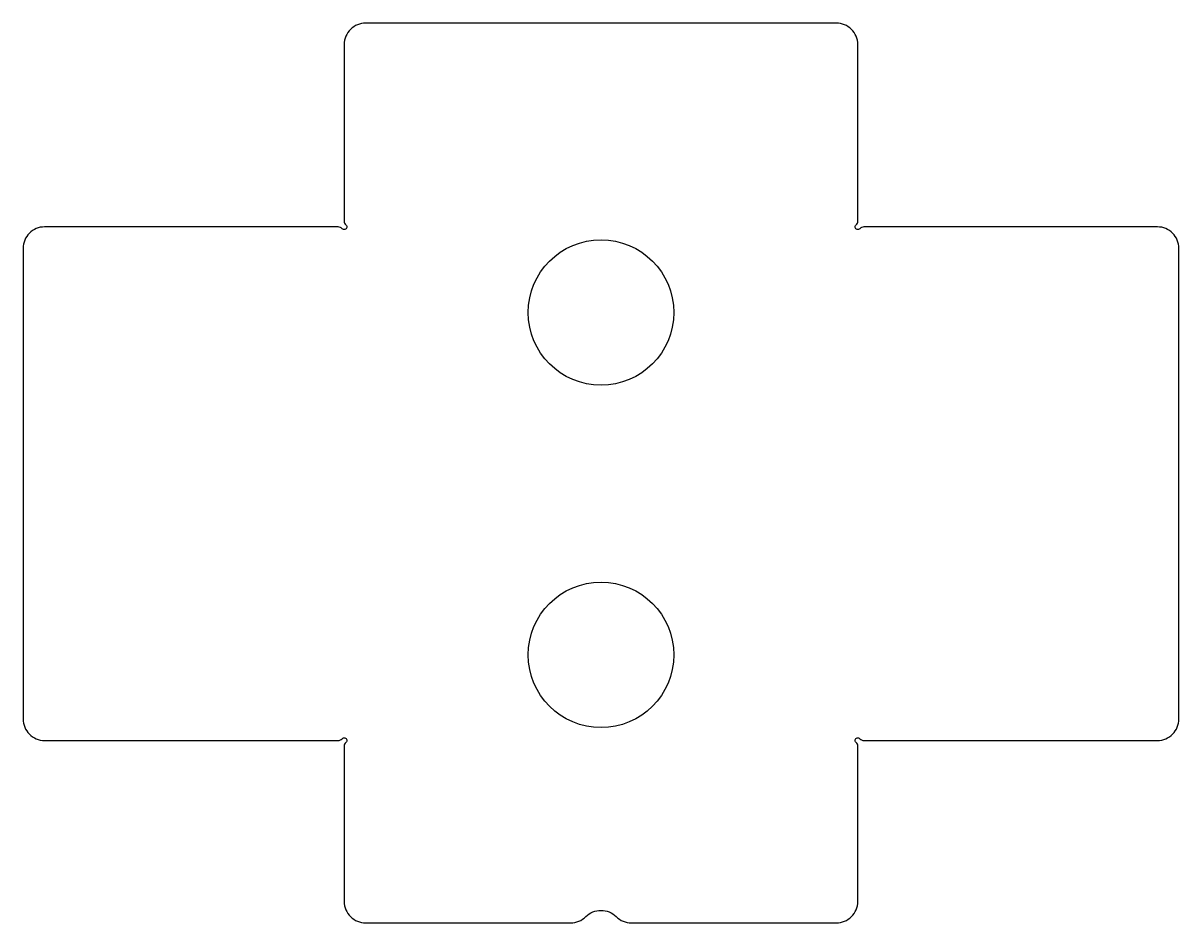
# Model space of a CAD drawing. Header units: millimetres. Extents: x -28.5 to -1.5, y 13.5 to 34.5.
import ezdxf

# ---------------------------------------------------------------- set-up
doc = ezdxf.new("R2010")
doc.units = ezdxf.units.MM
doc.layers.get('0').update_dxf_attribs({"linetype": 'CONTINUOUS'})

msp = doc.modelspace()

# ---------------------------------------------------------------- linework, layer by layer
msp.add_lwpolyline([(-8.86, 17.763), (-2, 17.763, 0.414214), (-1.5, 18.263), (-1.5, 29.263, 0.414214), (-2, 29.763), (-8.86, 29.763, 0.213422), (-8.953, 29.721, -1.05728), (-9.042, 29.809, 0.213422), (-9, 29.902), (-9, 34.025, 0.414214), (-9.5, 34.525), (-20.5, 34.525, 0.414214), (-21, 34.025), (-21, 29.902, 0.213422), (-20.958, 29.809, -1.05728), (-21.047, 29.721, 0.213422), (-21.14, 29.763), (-28, 29.763, 0.414214), (-28.5, 29.263), (-28.5, 18.263, 0.414214), (-28, 17.763), (-21.14, 17.763, 0.213422), (-21.047, 17.804, -1.05728), (-20.958, 17.716, 0.213422), (-21, 17.623), (-21, 14, 0.414214), (-20.5, 13.5), (-15.707, 13.5, 0.198912), (-15.354, 13.646, -0.414214), (-14.646, 13.646, 0.198912), (-14.293, 13.5), (-9.5, 13.5, 0.414214), (-9, 14), (-9, 17.623, 0.213422), (-9.042, 17.716, -1.05728), (-8.953, 17.804, 0.213422)], format="xyb", close=True)
for centre in [(-15, 27.763), (-15, 19.763)]:
    msp.add_circle(centre, 1.7)

doc.saveas('drawing.dxf')
